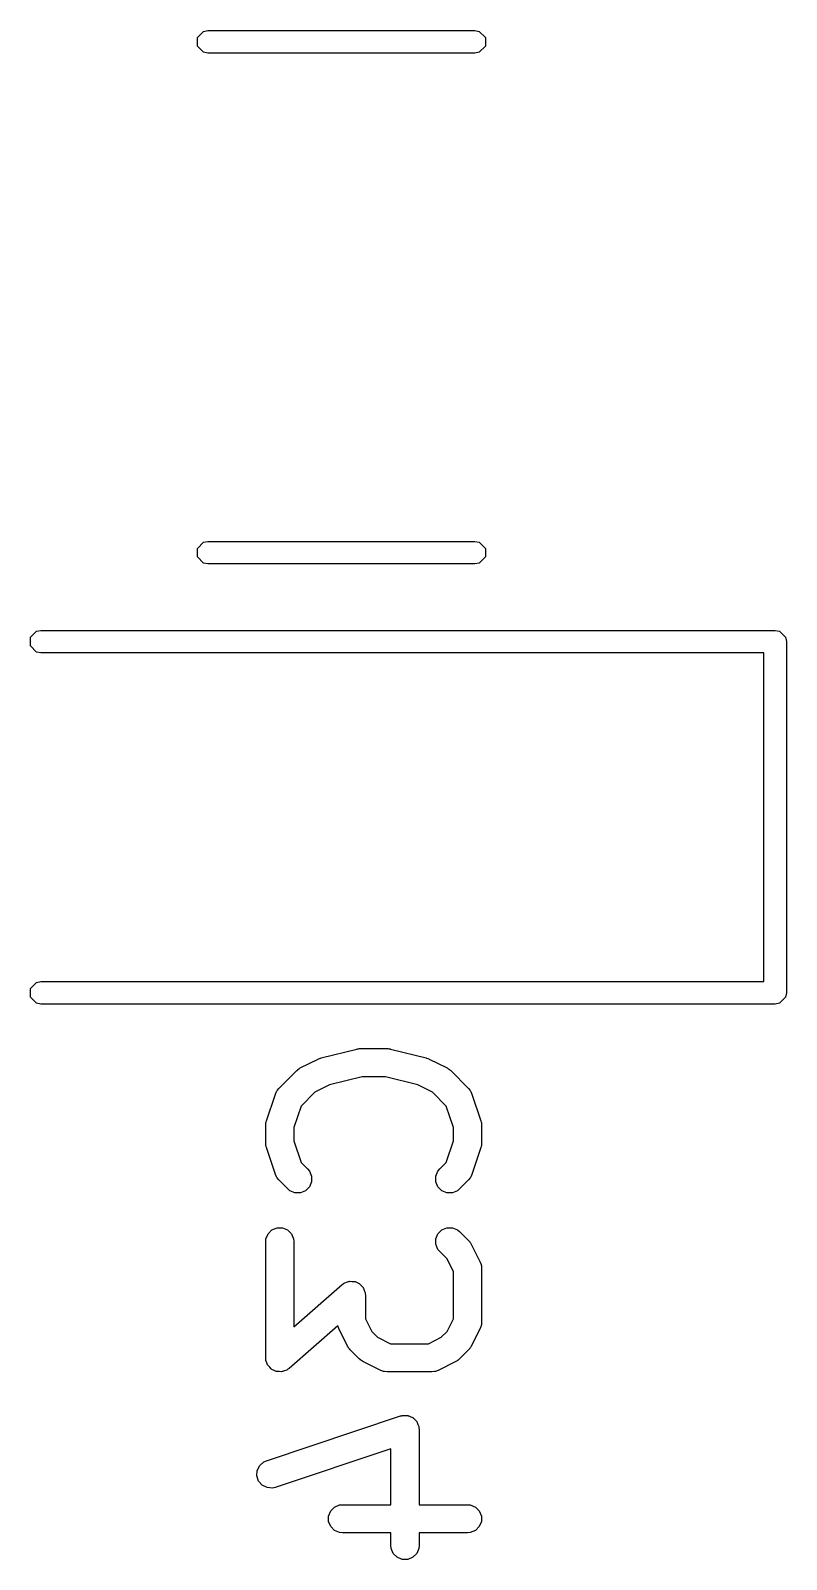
# Model space of a CAD drawing. Header units: inches. Extents: x 0.27 to 2.89, y 0.32 to 2.19.
# Drawn here: x 1.8378 to 1.9963, y 0.7444 to 1.0649 of the extents above; entities that cross this region are included whole.
import ezdxf

# ---------------------------------------------------------------- set-up
doc = ezdxf.new("R2010")
doc.units = ezdxf.units.IN
doc.header["$MEASUREMENT"] = 0
doc.layers.add('BLACK', color=250, linetype='CONTINUOUS')

msp = doc.modelspace()

# ---------------------------------------------------------------- linework, layer by layer
at = {"layer": 'BLACK', "linetype": 'CONTINUOUS'}
for p, q in [((1.87282, 1.06345), (1.87409, 1.06473)), ((1.87409, 1.06473), (1.875, 1.06491)), ((1.875, 1.06491), (1.931, 1.06491)), ((1.931, 1.06491), (1.93191, 1.06473)), ((1.93191, 1.06473), (1.93318, 1.06345)), ((1.87282, 1.06164), (1.87282, 1.06345)), ((1.87409, 1.06036), (1.87282, 1.06164)), ((1.93318, 1.06164), (1.93191, 1.06036)), ((1.93318, 1.06345), (1.93318, 1.06164)), ((1.875, 1.06018), (1.87409, 1.06036)), ((1.931, 1.06018), (1.875, 1.06018)), ((1.93191, 1.06036), (1.931, 1.06018)), ((1.87282, 0.95636), (1.87409, 0.95764)), ((1.87282, 0.95455), (1.87282, 0.95636)), ((1.87409, 0.95764), (1.875, 0.95782)), ((1.875, 0.95782), (1.931, 0.95782)), ((1.931, 0.95782), (1.93191, 0.95764)), ((1.93191, 0.95764), (1.93318, 0.95636)), ((1.93318, 0.95636), (1.93318, 0.95455)), ((1.87409, 0.95327), (1.87282, 0.95455)), ((1.875, 0.95309), (1.87409, 0.95327)), ((1.931, 0.95309), (1.875, 0.95309)), ((1.93191, 0.95327), (1.931, 0.95309)), ((1.93318, 0.95455), (1.93191, 0.95327)), ((1.8391, 0.93899), (1.84001, 0.93917)), ((1.84001, 0.93917), (1.99394, 0.93917)), ((1.99394, 0.93917), (1.99485, 0.93899)), ((1.83783, 0.93771), (1.8391, 0.93899)), ((1.83783, 0.93591), (1.83783, 0.93771)), ((1.8391, 0.93463), (1.83783, 0.93591)), ((1.99485, 0.93899), (1.99613, 0.93771)), ((1.99613, 0.93771), (1.99631, 0.93681)), ((1.99631, 0.93681), (1.99631, 0.86319)), ((1.84001, 0.93445), (1.8391, 0.93463)), ((1.99158, 0.93445), (1.84001, 0.93445)), ((1.99158, 0.86555), (1.99158, 0.93445)), ((1.83783, 0.86409), (1.8391, 0.86537)), ((1.8391, 0.86537), (1.84001, 0.86555)), ((1.84001, 0.86555), (1.99158, 0.86555)), ((1.83783, 0.86228), (1.83783, 0.86409)), ((1.8391, 0.86101), (1.83783, 0.86228)), ((1.99613, 0.86228), (1.99485, 0.86101)), ((1.99631, 0.86319), (1.99613, 0.86228)), ((1.84001, 0.86083), (1.8391, 0.86101)), ((1.99394, 0.86083), (1.84001, 0.86083)), ((1.99485, 0.86101), (1.99394, 0.86083)), ((1.89817, 0.84932), (1.89819, 0.84933)), ((1.89819, 0.84933), (1.89843, 0.84942)), ((1.89843, 0.84942), (1.89867, 0.84951)), ((1.89867, 0.84951), (1.89869, 0.84951)), ((1.89869, 0.84951), (1.89874, 0.84953)), ((1.89874, 0.84953), (1.90624, 0.8514)), ((1.90624, 0.8514), (1.90634, 0.85142)), ((1.90634, 0.85142), (1.90638, 0.85144)), ((1.90638, 0.85144), (1.90659, 0.85146)), ((1.90659, 0.85146), (1.90681, 0.85149)), ((1.90681, 0.85149), (1.90685, 0.85148)), ((1.90685, 0.85148), (1.90695, 0.85149)), ((1.90695, 0.85149), (1.91258, 0.85149)), ((1.91258, 0.85149), (1.91268, 0.85148)), ((1.91268, 0.85148), (1.91272, 0.85149)), ((1.91272, 0.85149), (1.91294, 0.85146)), ((1.91294, 0.85146), (1.91315, 0.85144)), ((1.91315, 0.85144), (1.91319, 0.85142)), ((1.91319, 0.85142), (1.91329, 0.8514)), ((1.91329, 0.8514), (1.92079, 0.84953)), ((1.92079, 0.84953), (1.92083, 0.84951)), ((1.92083, 0.84951), (1.92086, 0.84951)), ((1.92086, 0.84951), (1.92109, 0.84942)), ((1.92109, 0.84942), (1.92134, 0.84933)), ((1.92134, 0.84933), (1.92135, 0.84932)), ((1.88987, 0.84313), (1.89362, 0.84688)), ((1.89362, 0.84688), (1.89384, 0.84706)), ((1.89384, 0.84706), (1.89389, 0.84712)), ((1.89389, 0.84712), (1.89398, 0.84718)), ((1.89398, 0.84718), (1.89406, 0.84725)), ((1.89406, 0.84725), (1.89414, 0.84728)), ((1.89414, 0.84728), (1.89438, 0.84743)), ((1.89438, 0.84743), (1.89813, 0.84931)), ((1.89813, 0.84931), (1.89817, 0.84932)), ((1.92135, 0.84932), (1.9214, 0.84931)), ((1.9214, 0.84931), (1.92515, 0.84743)), ((1.92515, 0.84743), (1.92539, 0.84728)), ((1.92539, 0.84728), (1.92547, 0.84725)), ((1.92547, 0.84725), (1.92555, 0.84718)), ((1.92555, 0.84718), (1.92564, 0.84712)), ((1.92564, 0.84712), (1.92569, 0.84706)), ((1.92569, 0.84706), (1.92591, 0.84688)), ((1.92591, 0.84688), (1.92966, 0.84313)), ((1.8895, 0.84268), (1.88987, 0.84313)), ((1.90048, 0.84388), (1.89745, 0.84236)), ((1.90732, 0.84559), (1.90048, 0.84388)), ((1.91221, 0.84559), (1.90732, 0.84559)), ((1.91905, 0.84388), (1.91221, 0.84559)), ((1.92208, 0.84236), (1.91905, 0.84388)), ((1.92966, 0.84313), (1.93003, 0.84268)), ((1.88728, 0.83635), (1.88915, 0.84197)), ((1.88915, 0.84197), (1.88939, 0.8425)), ((1.88939, 0.8425), (1.88946, 0.84258)), ((1.88946, 0.84258), (1.8895, 0.84268)), ((1.89745, 0.84236), (1.89454, 0.83945)), ((1.92499, 0.83945), (1.92208, 0.84236)), ((1.93003, 0.84268), (1.93007, 0.84258)), ((1.93007, 0.84258), (1.93014, 0.8425)), ((1.93014, 0.8425), (1.93038, 0.84197)), ((1.93038, 0.84197), (1.93225, 0.83635)), ((1.89454, 0.83945), (1.89303, 0.83494)), ((1.9265, 0.83494), (1.92499, 0.83945)), ((1.88713, 0.83542), (1.88716, 0.83571)), ((1.88713, 0.83167), (1.88713, 0.83542)), ((1.88715, 0.83579), (1.88717, 0.83589)), ((1.88716, 0.83571), (1.88715, 0.83579)), ((1.88717, 0.83589), (1.88718, 0.83599)), ((1.88718, 0.83599), (1.88721, 0.83606)), ((1.88721, 0.83606), (1.88728, 0.83635)), ((1.89303, 0.83494), (1.89303, 0.83215)), ((1.9265, 0.83215), (1.9265, 0.83494)), ((1.93225, 0.83635), (1.93232, 0.83606)), ((1.93232, 0.83606), (1.93235, 0.83599)), ((1.93235, 0.83599), (1.93236, 0.83589)), ((1.93236, 0.83589), (1.93238, 0.83579)), ((1.93238, 0.83579), (1.93237, 0.83571)), ((1.93237, 0.83571), (1.9324, 0.83542)), ((1.9324, 0.83542), (1.9324, 0.83167)), ((1.88716, 0.83138), (1.88713, 0.83167)), ((1.88715, 0.8313), (1.88716, 0.83138)), ((1.88717, 0.8312), (1.88715, 0.8313)), ((1.88718, 0.83109), (1.88717, 0.8312)), ((1.88721, 0.83102), (1.88718, 0.83109)), ((1.88728, 0.83073), (1.88721, 0.83102)), ((1.88915, 0.82511), (1.88728, 0.83073)), ((1.89303, 0.83215), (1.89454, 0.82764)), ((1.92499, 0.82764), (1.9265, 0.83215)), ((1.93225, 0.83073), (1.93038, 0.82511)), ((1.93232, 0.83102), (1.93225, 0.83073)), ((1.93235, 0.83109), (1.93232, 0.83102)), ((1.93236, 0.8312), (1.93235, 0.83109)), ((1.93238, 0.8313), (1.93236, 0.8312)), ((1.9324, 0.83167), (1.93237, 0.83138)), ((1.93237, 0.83138), (1.93238, 0.8313)), ((1.89454, 0.82764), (1.89592, 0.82626)), ((1.92361, 0.82626), (1.92499, 0.82764)), ((1.88939, 0.82458), (1.88915, 0.82511)), ((1.88946, 0.8245), (1.88939, 0.82458)), ((1.8895, 0.8244), (1.88946, 0.8245)), ((1.88987, 0.82395), (1.8895, 0.8244)), ((1.89174, 0.82208), (1.88987, 0.82395)), ((1.89592, 0.82626), (1.89628, 0.82581)), ((1.89628, 0.82581), (1.89673, 0.82474)), ((1.89673, 0.82474), (1.89673, 0.82359)), ((1.9228, 0.82474), (1.92324, 0.82581)), ((1.9228, 0.82359), (1.9228, 0.82474)), ((1.92324, 0.82581), (1.92361, 0.82626)), ((1.92966, 0.82395), (1.92779, 0.82208)), ((1.93003, 0.8244), (1.92966, 0.82395)), ((1.93007, 0.8245), (1.93003, 0.8244)), ((1.93014, 0.82458), (1.93007, 0.8245)), ((1.93038, 0.82511), (1.93014, 0.82458)), ((1.89219, 0.82171), (1.89174, 0.82208)), ((1.89325, 0.82127), (1.89219, 0.82171)), ((1.89441, 0.82127), (1.89325, 0.82127)), ((1.89547, 0.82171), (1.89441, 0.82127)), ((1.89628, 0.82253), (1.89547, 0.82171)), ((1.89673, 0.82359), (1.89628, 0.82253)), ((1.92324, 0.82253), (1.9228, 0.82359)), ((1.92406, 0.82171), (1.92324, 0.82253)), ((1.92512, 0.82127), (1.92406, 0.82171)), ((1.92628, 0.82127), (1.92512, 0.82127)), ((1.92734, 0.82171), (1.92628, 0.82127)), ((1.92779, 0.82208), (1.92734, 0.82171)), ((1.88713, 0.81104), (1.88718, 0.81162)), ((1.88713, 0.78667), (1.88713, 0.81104)), ((1.88718, 0.81162), (1.88762, 0.81268)), ((1.88762, 0.81268), (1.88844, 0.8135)), ((1.88844, 0.8135), (1.8895, 0.81394)), ((1.8895, 0.81394), (1.89066, 0.81394)), ((1.89066, 0.81394), (1.89172, 0.8135)), ((1.89172, 0.8135), (1.89253, 0.81268)), ((1.89253, 0.81268), (1.89298, 0.81162)), ((1.89298, 0.81162), (1.89303, 0.81104)), ((1.89303, 0.81104), (1.89303, 0.79318)), ((1.9228, 0.81162), (1.92324, 0.81268)), ((1.9228, 0.81047), (1.9228, 0.81162)), ((1.92324, 0.81268), (1.92406, 0.8135)), ((1.92406, 0.8135), (1.92512, 0.81394)), ((1.92512, 0.81394), (1.92628, 0.81394)), ((1.92628, 0.81394), (1.92734, 0.8135)), ((1.92734, 0.8135), (1.92779, 0.81313)), ((1.92779, 0.81313), (1.92966, 0.81126)), ((1.92966, 0.81126), (1.92985, 0.81103)), ((1.92985, 0.81103), (1.92991, 0.81098)), ((1.92991, 0.81098), (1.92996, 0.81089)), ((1.92996, 0.81089), (1.93003, 0.81081)), ((1.92324, 0.8094), (1.9228, 0.81047)), ((1.92361, 0.80896), (1.92324, 0.8094)), ((1.92515, 0.80742), (1.92361, 0.80896)), ((1.93003, 0.81081), (1.93006, 0.81074)), ((1.93006, 0.81074), (1.93022, 0.81049)), ((1.93022, 0.81049), (1.93209, 0.80674)), ((1.9265, 0.80472), (1.92515, 0.80742)), ((1.9265, 0.79487), (1.9265, 0.80472)), ((1.93209, 0.80674), (1.9323, 0.8062)), ((1.9323, 0.8062), (1.9323, 0.80609)), ((1.9323, 0.80609), (1.93235, 0.806)), ((1.93235, 0.806), (1.9324, 0.80542)), ((1.9324, 0.80542), (1.9324, 0.79417)), ((1.89303, 0.79318), (1.90313, 0.80202)), ((1.90313, 0.80202), (1.90338, 0.8022)), ((1.90338, 0.8022), (1.90344, 0.80225)), ((1.90344, 0.80225), (1.90349, 0.80227)), ((1.90349, 0.80227), (1.9036, 0.80235)), ((1.9036, 0.80235), (1.90406, 0.80251)), ((1.90406, 0.80251), (1.9045, 0.80269)), ((1.9045, 0.80269), (1.9046, 0.80269)), ((1.9046, 0.80269), (1.9047, 0.80272)), ((1.9047, 0.80272), (1.90517, 0.80269)), ((1.90517, 0.80269), (1.90565, 0.80269)), ((1.90565, 0.80269), (1.90575, 0.80265)), ((1.90575, 0.80265), (1.90585, 0.80265)), ((1.90585, 0.80265), (1.90628, 0.80243)), ((1.90628, 0.80243), (1.90672, 0.80225)), ((1.90672, 0.80225), (1.90679, 0.80218)), ((1.90679, 0.80218), (1.90688, 0.80214)), ((1.90688, 0.80214), (1.90719, 0.80178)), ((1.90719, 0.80178), (1.90753, 0.80144)), ((1.90753, 0.80144), (1.90757, 0.80134)), ((1.90757, 0.80134), (1.90764, 0.80127)), ((1.90764, 0.80127), (1.90779, 0.80081)), ((1.90779, 0.80081), (1.90797, 0.80037)), ((1.90797, 0.80037), (1.90799, 0.80023)), ((1.90799, 0.80023), (1.90801, 0.80018)), ((1.90801, 0.80018), (1.908, 0.8001)), ((1.908, 0.8001), (1.90803, 0.7998)), ((1.90803, 0.7998), (1.90803, 0.79487)), ((1.90803, 0.79487), (1.90938, 0.79217)), ((1.92515, 0.79217), (1.9265, 0.79487)), ((1.90223, 0.79338), (1.89202, 0.78445)), ((1.90244, 0.79285), (1.90223, 0.79338)), ((1.90431, 0.7891), (1.90244, 0.79285)), ((1.90938, 0.79217), (1.91058, 0.79097)), ((1.92395, 0.79097), (1.92515, 0.79217)), ((1.93209, 0.79285), (1.93022, 0.7891)), ((1.9323, 0.79339), (1.93209, 0.79285)), ((1.93235, 0.7936), (1.9323, 0.7935)), ((1.9323, 0.7935), (1.9323, 0.79339)), ((1.9324, 0.79417), (1.93235, 0.7936)), ((1.90447, 0.78885), (1.90431, 0.7891)), ((1.9045, 0.78878), (1.90447, 0.78885)), ((1.90456, 0.7887), (1.9045, 0.78878)), ((1.90462, 0.78861), (1.90456, 0.7887)), ((1.90468, 0.78856), (1.90462, 0.78861)), ((1.90486, 0.78833), (1.90468, 0.78856)), ((1.91058, 0.79097), (1.91327, 0.78963)), ((1.91327, 0.78963), (1.92125, 0.78963)), ((1.92125, 0.78963), (1.92395, 0.79097)), ((1.92985, 0.78856), (1.92966, 0.78833)), ((1.92991, 0.78861), (1.92985, 0.78856)), ((1.92996, 0.7887), (1.92991, 0.78861)), ((1.93003, 0.78878), (1.92996, 0.7887)), ((1.93006, 0.78885), (1.93003, 0.78878)), ((1.93022, 0.7891), (1.93006, 0.78885)), ((1.88716, 0.78637), (1.88713, 0.78667)), ((1.88715, 0.78629), (1.88716, 0.78637)), ((1.88717, 0.78624), (1.88715, 0.78629)), ((1.88718, 0.7861), (1.88717, 0.78624)), ((1.88737, 0.78565), (1.88718, 0.7861)), ((1.88752, 0.7852), (1.88737, 0.78565)), ((1.90674, 0.78646), (1.90486, 0.78833)), ((1.90697, 0.78627), (1.90674, 0.78646)), ((1.90702, 0.78621), (1.90697, 0.78627)), ((1.90711, 0.78616), (1.90702, 0.78621)), ((1.90719, 0.78609), (1.90711, 0.78616)), ((1.90726, 0.78606), (1.90719, 0.78609)), ((1.90751, 0.78591), (1.90726, 0.78606)), ((1.91126, 0.78403), (1.90751, 0.78591)), ((1.92702, 0.78591), (1.92327, 0.78403)), ((1.92727, 0.78606), (1.92702, 0.78591)), ((1.92734, 0.78609), (1.92727, 0.78606)), ((1.92742, 0.78616), (1.92734, 0.78609)), ((1.92751, 0.78621), (1.92742, 0.78616)), ((1.92756, 0.78627), (1.92751, 0.78621)), ((1.92779, 0.78646), (1.92756, 0.78627)), ((1.92966, 0.78833), (1.92779, 0.78646)), ((1.88759, 0.78512), (1.88752, 0.7852)), ((1.88762, 0.78503), (1.88759, 0.78512)), ((1.88796, 0.78469), (1.88762, 0.78503)), ((1.88828, 0.78433), (1.88796, 0.78469)), ((1.88837, 0.78429), (1.88828, 0.78433)), ((1.88844, 0.78422), (1.88837, 0.78429)), ((1.88888, 0.78403), (1.88844, 0.78422)), ((1.88931, 0.78382), (1.88888, 0.78403)), ((1.88941, 0.78381), (1.88931, 0.78382)), ((1.8895, 0.78378), (1.88941, 0.78381)), ((1.88998, 0.78378), (1.8895, 0.78378)), ((1.89046, 0.78374), (1.88998, 0.78378)), ((1.89056, 0.78378), (1.89046, 0.78374)), ((1.89066, 0.78378), (1.89056, 0.78378)), ((1.8911, 0.78396), (1.89066, 0.78378)), ((1.89155, 0.78411), (1.8911, 0.78396)), ((1.89167, 0.7842), (1.89155, 0.78411)), ((1.89172, 0.78422), (1.89167, 0.7842)), ((1.89177, 0.78427), (1.89172, 0.78422)), ((1.89202, 0.78445), (1.89177, 0.78427)), ((1.9118, 0.78382), (1.91126, 0.78403)), ((1.9119, 0.78382), (1.9118, 0.78382)), ((1.912, 0.78378), (1.9119, 0.78382)), ((1.91258, 0.78372), (1.912, 0.78378)), ((1.92195, 0.78372), (1.91258, 0.78372)), ((1.92253, 0.78378), (1.92195, 0.78372)), ((1.92262, 0.78382), (1.92253, 0.78378)), ((1.92273, 0.78382), (1.92262, 0.78382)), ((1.92327, 0.78403), (1.92273, 0.78382)), ((1.88727, 0.7651), (1.91539, 0.77448)), ((1.91539, 0.77448), (1.91568, 0.77454)), ((1.91568, 0.77454), (1.91575, 0.77457)), ((1.91575, 0.77457), (1.91581, 0.77457)), ((1.91581, 0.77457), (1.91596, 0.7746)), ((1.91596, 0.7746), (1.91643, 0.77457)), ((1.91643, 0.77457), (1.9169, 0.77457)), ((1.9169, 0.77457), (1.917, 0.77453)), ((1.917, 0.77453), (1.91711, 0.77452)), ((1.91711, 0.77452), (1.91753, 0.77431)), ((1.91753, 0.77431), (1.91797, 0.77413)), ((1.91797, 0.77413), (1.91804, 0.77405)), ((1.91804, 0.77405), (1.91814, 0.77401)), ((1.91814, 0.77401), (1.91845, 0.77365)), ((1.91845, 0.77365), (1.91878, 0.77331)), ((1.91878, 0.77331), (1.91882, 0.77322)), ((1.91882, 0.77322), (1.91889, 0.77314)), ((1.91889, 0.77314), (1.91904, 0.77269)), ((1.91904, 0.77269), (1.91922, 0.77225)), ((1.91922, 0.77225), (1.91924, 0.7721)), ((1.91924, 0.7721), (1.91926, 0.77204)), ((1.91926, 0.77204), (1.91925, 0.77197)), ((1.91925, 0.77197), (1.91928, 0.77167)), ((1.91928, 0.77167), (1.91928, 0.75588)), ((1.91337, 0.76758), (1.88914, 0.7595)), ((1.91337, 0.75588), (1.91337, 0.76758)), ((1.88528, 0.76193), (1.88536, 0.76308)), ((1.88536, 0.76308), (1.88587, 0.76411)), ((1.88587, 0.76411), (1.88674, 0.76487)), ((1.88674, 0.76487), (1.88727, 0.7651)), ((1.88564, 0.76084), (1.88528, 0.76193)), ((1.88639, 0.75997), (1.88564, 0.76084)), ((1.88742, 0.75945), (1.88639, 0.75997)), ((1.88857, 0.75937), (1.88742, 0.75945)), ((1.88914, 0.7595), (1.88857, 0.75937)), ((1.90031, 0.7535), (1.90075, 0.75457)), ((1.90031, 0.75235), (1.90031, 0.7535)), ((1.90075, 0.75457), (1.90156, 0.75538)), ((1.90156, 0.75538), (1.90263, 0.75582)), ((1.90263, 0.75582), (1.9032, 0.75588)), ((1.9032, 0.75588), (1.91337, 0.75588)), ((1.91928, 0.75588), (1.92945, 0.75588)), ((1.92945, 0.75588), (1.93003, 0.75582)), ((1.93003, 0.75582), (1.93109, 0.75538)), ((1.93109, 0.75538), (1.9319, 0.75457)), ((1.9319, 0.75457), (1.93235, 0.7535)), ((1.93235, 0.7535), (1.93235, 0.75235)), ((1.90075, 0.75129), (1.90031, 0.75235)), ((1.90156, 0.75047), (1.90075, 0.75129)), ((1.90263, 0.75003), (1.90156, 0.75047)), ((1.9032, 0.74997), (1.90263, 0.75003)), ((1.91337, 0.74997), (1.9032, 0.74997)), ((1.91337, 0.7473), (1.91337, 0.74997)), ((1.92945, 0.74997), (1.91928, 0.74997)), ((1.91928, 0.74997), (1.91928, 0.7473)), ((1.93003, 0.75003), (1.92945, 0.74997)), ((1.93109, 0.75047), (1.93003, 0.75003)), ((1.9319, 0.75129), (1.93109, 0.75047)), ((1.93235, 0.75235), (1.9319, 0.75129)), ((1.91343, 0.74673), (1.91337, 0.7473)), ((1.91928, 0.7473), (1.91922, 0.74673)), ((1.91387, 0.74566), (1.91343, 0.74673)), ((1.91469, 0.74485), (1.91387, 0.74566)), ((1.91575, 0.74441), (1.91469, 0.74485)), ((1.9169, 0.74441), (1.91575, 0.74441)), ((1.91797, 0.74485), (1.9169, 0.74441)), ((1.91878, 0.74566), (1.91797, 0.74485)), ((1.91922, 0.74673), (1.91878, 0.74566))]:
    msp.add_line(p, q, dxfattribs=at)

doc.saveas('drawing.dxf')
